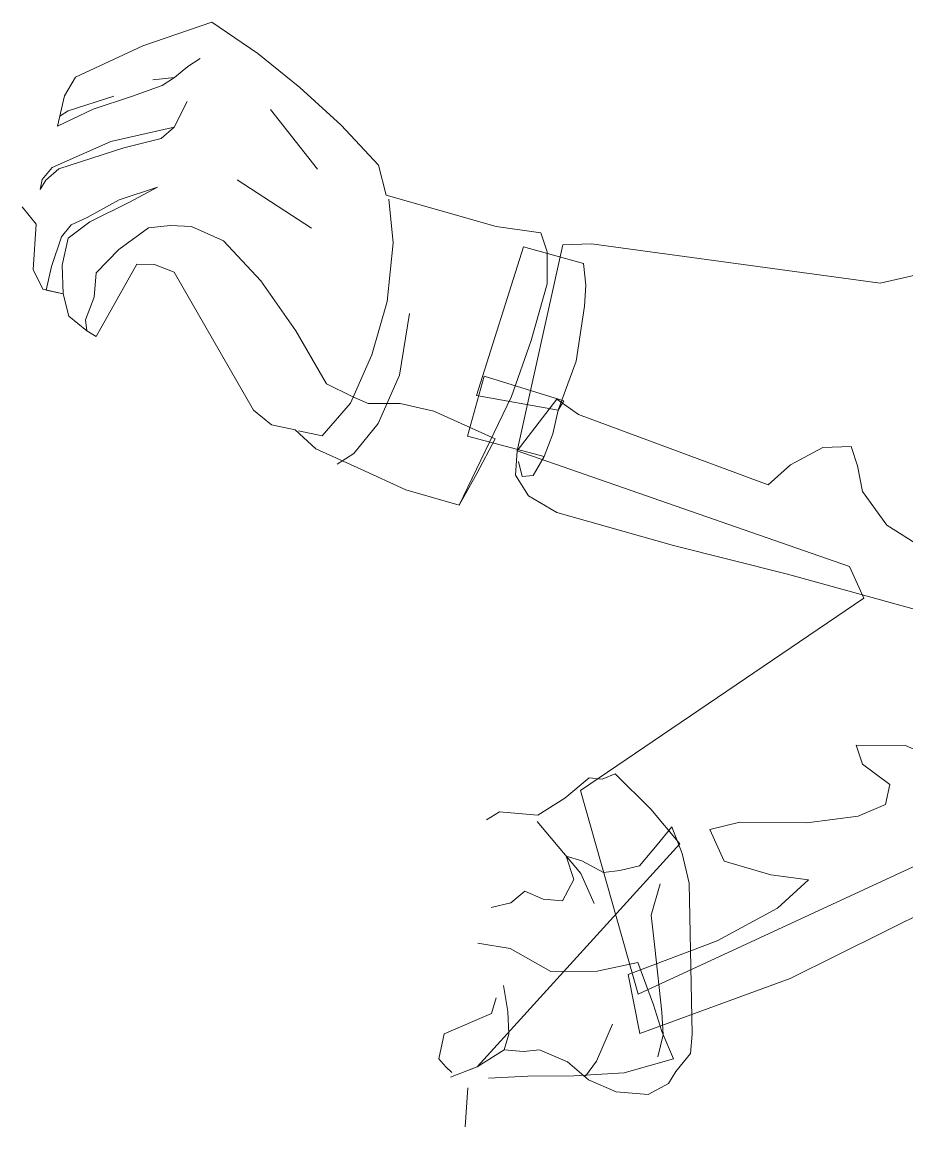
# Model space of a CAD drawing. Header units: millimetres. Extents: x -346728 to 1320345, y -537202 to -385966.
# Drawn here: x 700309 to 702282, y -499175 to -496710 of the extents above; entities that cross this region are included whole.
import ezdxf

# ---------------------------------------------------------------- set-up
doc = ezdxf.new("R2010")
doc.units = ezdxf.units.MM
doc.header["$LTSCALE"] = 100
doc.layers.add('betong', color=7, linetype='Continuous', lineweight=15)
doc.layers.add('MAY', color=2, linetype='Continuous', lineweight=13)

msp = doc.modelspace()

# ---------------------------------------------------------------- linework, layer by layer
at = {"layer": 'betong', "color": 33}
for p, q in [((701250.2, -498967.3, -881.1), (701238.2, -499023.4, -881.1)), ((701238.2, -499023.4, -881.1), (701254.2, -499041.1, -881.1)), ((701254.2, -499041.1, -881.1), (701267.4, -499053.8, -881.1)), ((701297.2, -499175, -881.1), (701303.2, -499088, -881.1))]:
    msp.add_line(p, q, dxfattribs=at)
at = {"layer": 'MAY', "color": 33}
for p, q in [((700731.7, -496709.5, -881.1), (700577.8, -496762.4, -881.1)), ((700834.7, -496779.7, -881.1), (700731.7, -496709.5, -881.1)), ((700577.8, -496762.4, -881.1), (700428.1, -496832.1, -881.1)), ((700928.6, -496855.7, -881.1), (700834.7, -496779.7, -881.1)), ((700649, -496833.5, -881.1), (700678.3, -496808.3, -881.1)), ((700678.3, -496808.3, -881.1), (700705.9, -496790.7, -881.1)), ((700428.1, -496832.1, -881.1), (700403.1, -496873.9, -881.1)), ((700649, -496833.5, -881.1), (700600.5, -496838.6, -881.1)), ((700621.4, -496851.1, -881.1), (700649, -496833.5, -881.1)), ((700552.9, -496875.4, -881.1), (700621.4, -496851.1, -881.1)), ((701020.7, -496939.3, -881.1), (700928.6, -496855.7, -881.1)), ((700403.1, -496873.9, -881.1), (700388.1, -496941.7, -881.1)), ((700513.5, -496874.7, -881.1), (700411.5, -496907.4, -881.1)), ((700467.5, -496904, -881.1), (700552.9, -496875.4, -881.1)), ((700648.3, -496943.9, -881.1), (700676.7, -496887, -881.1)), ((700388.1, -496941.7, -881.1), (700467.5, -496904, -881.1)), ((700411.5, -496907.4, -881.1), (700393.1, -496919.1, -881.1)), ((700862.5, -496904.4, -881.1), (700967.3, -497038.1, -881.1)), ((700393.1, -496919.1, -881.1), (700388.1, -496941.7, -881.1)), ((700648.3, -496943.9, -881.1), (700507, -496975.9, -881.1)), ((700619.1, -496969.1, -881.1), (700648.3, -496943.9, -881.1)), ((701103.7, -497028.7, -881.1), (701020.7, -496939.3, -881.1)), ((700507, -496975.9, -881.1), (700375.6, -497033.8, -881.1)), ((700535.4, -496990.1, -881.1), (700619.1, -496969.1, -881.1)), ((700390.7, -497037.1, -881.1), (700535.4, -496990.1, -881.1)), ((700375.6, -497033.8, -881.1), (700353.9, -497060.6, -881.1)), ((701120.5, -497095.7, -881.1), (701103.7, -497028.7, -881.1)), ((700361.5, -497062.3, -881.1), (700390.7, -497037.1, -881.1)), ((700353.9, -497060.6, -881.1), (700348.9, -497083.2, -881.1)), ((700348.9, -497083.2, -881.1), (700361.5, -497062.3, -881.1)), ((700610.8, -497077.9, -881.1), (700525.5, -497106.4, -881.1)), ((700548.1, -497111.4, -881.1), (700610.8, -497077.9, -881.1)), ((700788.2, -497061.8, -881.1), (700954, -497169.5, -881.1)), ((700525.5, -497106.4, -881.1), (700453.6, -497145.9, -881.1)), ((701365.8, -497165.7, -881.1), (701120.5, -497095.7, -881.1)), ((701126.4, -497104.9, -881.1), (701136.5, -497201.9, -881.1)), ((700308.8, -497121.8, -881.1), (700339.8, -497160.2, -881.1)), ((700459.5, -497155.1, -881.1), (700548.1, -497111.4, -881.1)), ((700411.8, -497191.9, -881.1), (700459.5, -497155.1, -881.1)), ((700453.6, -497145.9, -881.1), (700418.5, -497161.8, -881.1)), ((700339.8, -497160.2, -881.1), (700333.2, -497261.5, -881.1)), ((700418.5, -497161.8, -881.1), (700396.8, -497188.6, -881.1)), ((700590.9, -497168.3, -881.1), (700524.8, -497216.9, -881.1)), ((700639.4, -497163.2, -881.1), (700590.9, -497168.3, -881.1)), ((700686.3, -497165.7, -881.1), (700639.4, -497163.2, -881.1)), ((700758.3, -497197.4, -881.1), (700686.3, -497165.7, -881.1)), ((701465.4, -497179.8, -881.1), (701365.8, -497165.7, -881.1)), ((701479.6, -497222.4, -881.1), (701465.4, -497179.8, -881.1)), ((700396.8, -497188.6, -881.1), (700374.2, -497254.7, -881.1)), ((700398.5, -497252.2, -881.1), (700411.8, -497191.9, -881.1)), ((700841.2, -497286.8, -881.1), (700758.3, -497197.4, -881.1)), ((701136.5, -497201.9, -881.1), (701123.3, -497333.3, -881.1)), ((701514.8, -497206.5, -881.1), (701413.2, -497666, -881.1)), ((701578.4, -497204.7, -881.1), (701514.8, -497206.5, -881.1)), ((702222.8, -497291.8, -881.1), (701578.4, -497204.7, -881.1)), ((700524.8, -497216.9, -881.1), (700473.8, -497268.8, -881.1)), ((701426.9, -497210.8, -881.1), (701321.9, -497543.1, -881.1)), ((701560.8, -497248.3, -881.1), (701426.9, -497210.8, -881.1)), ((701479.7, -497293.6, -881.1), (701479.6, -497222.4, -881.1)), ((700374.2, -497254.7, -881.1), (700362.6, -497307.5, -881.1)), ((700400.3, -497315.8, -881.1), (700398.5, -497252.2, -881.1)), ((700474, -497411.1, -881.1), (700565, -497249.5, -881.1)), ((700474, -497411.1, -881.1), (700565, -497249.5, -881.1)), ((700565, -497249.5, -881.1), (700604.4, -497250.3, -881.1)), ((700565, -497249.5, -881.1), (700604.4, -497250.3, -881.1)), ((700604.4, -497250.3, -881.1), (700647.9, -497267.8, -881.1)), ((700604.4, -497250.3, -881.1), (700647.9, -497267.8, -881.1)), ((701565.9, -497296.8, -881.1), (701560.8, -497248.3, -881.1)), ((702380.9, -497255.7, -881.1), (702222.8, -497291.8, -881.1)), ((700333.2, -497261.5, -881.1), (700355.1, -497305.8, -881.1)), ((700473.8, -497268.8, -881.1), (700469.7, -497323.2, -881.1)), ((700647.9, -497267.8, -881.1), (700824.8, -497575.5, -881.1)), ((700647.9, -497267.8, -881.1), (700824.8, -497575.5, -881.1)), ((700355.1, -497305.8, -881.1), (700400.3, -497315.8, -881.1)), ((700919.2, -497398.8, -881.1), (700841.2, -497286.8, -881.1)), ((701443.9, -497420, -881.1), (701479.7, -497293.6, -881.1)), ((701563.5, -497343.7, -881.1), (701565.9, -497296.8, -881.1)), ((700362.6, -497307.5, -881.1), (700400.3, -497315.8, -881.1)), ((700400.3, -497315.8, -881.1), (700412.9, -497366, -881.1)), ((700469.7, -497323.2, -881.1), (700450.5, -497374.3, -881.1)), ((701123.3, -497333.3, -881.1), (701089.1, -497452.2, -881.1)), ((701544.4, -497465.9, -881.1), (701563.5, -497343.7, -881.1)), ((700412.9, -497366, -881.1), (700453.1, -497398.6, -881.1)), ((700450.5, -497374.3, -881.1), (700453.1, -497398.6, -881.1)), ((701172.7, -497360, -881.1), (701150.3, -497497.3, -881.1)), ((700453.1, -497398.6, -881.1), (700474, -497411.1, -881.1)), ((700453.1, -497398.6, -881.1), (700474, -497411.1, -881.1)), ((700987.9, -497516.8, -881.1), (700919.2, -497398.8, -881.1)), ((701400.5, -497544.7, -881.1), (701443.9, -497420, -881.1)), ((701089.1, -497452.2, -881.1), (701041.5, -497560.2, -881.1)), ((701504.3, -497575.5, -881.1), (701544.4, -497465.9, -881.1)), ((701150.3, -497497.3, -881.1), (701102.7, -497605.3, -881.1)), ((701339.4, -497499.6, -881.1), (701301.9, -497633.5, -881.1)), ((701516.9, -497554.6, -881.1), (701339.4, -497499.6, -881.1)), ((701044.9, -497545.1, -881.1), (700987.9, -497516.8, -881.1)), ((701080.9, -497561, -881.1), (701044.9, -497545.1, -881.1)), ((701283.7, -497787.5, -881.1), (701400.5, -497544.7, -881.1)), ((701321.9, -497543.1, -881.1), (701504.3, -497575.5, -881.1)), ((701501.8, -497551.3, -881.1), (701413.2, -497666, -881.1)), ((701549.5, -497585.5, -881.1), (701501.8, -497551.3, -881.1)), ((700824.8, -497575.5, -881.1), (700865, -497608.1, -881.1)), ((700824.8, -497575.5, -881.1), (700865, -497608.1, -881.1)), ((701041.5, -497560.2, -881.1), (700978, -497633.1, -881.1)), ((701152, -497560.9, -881.1), (701080.9, -497561, -881.1)), ((701227.3, -497577.5, -881.1), (701152, -497560.9, -881.1)), ((701363.8, -497639.3, -881.1), (701227.3, -497577.5, -881.1)), ((701492.7, -497628.3, -881.1), (701504.3, -497575.5, -881.1)), ((701504.3, -497575.5, -881.1), (701516.9, -497554.6, -881.1)), ((701973.1, -497742.3, -881.1), (701549.5, -497585.5, -881.1)), ((700865, -497608.1, -881.1), (700917.8, -497619.8, -881.1)), ((700865, -497608.1, -881.1), (700917.8, -497619.8, -881.1)), ((700917.8, -497619.8, -881.1), (700963.8, -497661.5, -881.1)), ((700917.8, -497619.8, -881.1), (700963.8, -497661.5, -881.1)), ((700978, -497633.1, -881.1), (700925.3, -497621.4, -881.1)), ((701102.7, -497605.3, -881.1), (701048.4, -497672.3, -881.1)), ((701301.9, -497633.5, -881.1), (701473.5, -497679.3, -881.1)), ((701322.9, -497717.2, -881.1), (701363.8, -497639.3, -881.1)), ((701473.5, -497679.3, -881.1), (701492.7, -497628.3, -881.1)), ((700963.8, -497661.5, -881.1), (701064.3, -497707.5, -881.1)), ((700963.8, -497661.5, -881.1), (701064.3, -497707.5, -881.1)), ((701048.4, -497672.3, -881.1), (701011.6, -497695.8, -881.1)), ((701413.2, -497666, -881.1), (701409.1, -497720.4, -881.1)), ((701413.2, -497666, -881.1), (702154.1, -497924.5, -881.1)), ((702094.4, -497658.5, -881.1), (702022.5, -497697.9, -881.1)), ((702158, -497656.8, -881.1), (702094.4, -497658.5, -881.1)), ((702172.3, -497699.4, -881.1), (702158, -497656.8, -881.1)), ((701415.8, -497690.3, -881.1), (701424.2, -497723.8, -881.1)), ((701448.4, -497721.2, -881.1), (701473.5, -497679.3, -881.1)), ((702022.5, -497697.9, -881.1), (701973.1, -497742.3, -881.1)), ((702183.2, -497757.1, -881.1), (702172.3, -497699.4, -881.1)), ((701064.3, -497707.5, -881.1), (701164.8, -497753.4, -881.1)), ((701064.3, -497707.5, -881.1), (701164.8, -497753.4, -881.1)), ((701283.7, -497787.5, -881.1), (701322.9, -497717.2, -881.1)), ((701409.1, -497720.4, -881.1), (701438.4, -497766.4, -881.1)), ((701424.2, -497723.8, -881.1), (701448.4, -497721.2, -881.1)), ((701164.8, -497753.4, -881.1), (701283.7, -497787.5, -881.1)), ((701164.8, -497753.4, -881.1), (701283.7, -497787.5, -881.1)), ((701438.4, -497766.4, -881.1), (701501.3, -497804, -881.1)), ((702237.7, -497832.4, -881.1), (702183.2, -497757.1, -881.1)), ((701501.3, -497804, -881.1), (701761.6, -497877.3, -881.1)), ((702313.9, -497880.8, -881.1), (702237.7, -497832.4, -881.1)), ((701761.6, -497877.3, -881.1), (702016.1, -497941.4, -881.1)), ((702016.1, -497941.4, -881.1), (702581.9, -498098.1, -881.1)), ((702154.1, -497924.5, -881.1), (702186, -497994.8, -881.1)), ((702186, -497994.8, -881.1), (701553.9, -498424, -881.1)), ((702279.3, -498323.6, -881.1), (702168.8, -498322.8, -881.1)), ((702168.8, -498322.8, -881.1), (702183.1, -498365.5, -881.1)), ((702379.8, -498369.5, -881.1), (702279.3, -498323.6, -881.1)), ((702183.1, -498365.5, -881.1), (702244.2, -498410.6, -881.1)), ((701631.9, -498387.1, -881.1), (701602.2, -498398.8, -881.1)), ((701710.9, -498465.7, -881.1), (701631.9, -498387.1, -881.1)), ((701573.7, -498396.3, -881.1), (701519.6, -498441.7, -881.1)), ((701602.2, -498398.8, -881.1), (701573.7, -498396.3, -881.1)), ((702244.2, -498410.6, -881.1), (702234.3, -498455.8, -881.1)), ((701553.9, -498424, -881.1), (701682.5, -498879.1, -881.1)), ((701519.6, -498441.7, -881.1), (701458.9, -498479.4, -881.1)), ((702234.3, -498455.8, -881.1), (702173.2, -498481.8, -881.1)), ((701373.6, -498471.9, -881.1), (701344.6, -498489.9, -881.1)), ((701416.3, -498475.6, -881.1), (701373.6, -498471.9, -881.1)), ((701458.9, -498479.4, -881.1), (701416.3, -498475.6, -881.1)), ((701682.5, -498879.1, -881.1), (702536.4, -498483.1, -881.1)), ((701775.8, -498543.1, -881.1), (701710.9, -498465.7, -881.1)), ((702173.2, -498481.8, -881.1), (702059.4, -498496.2, -881.1)), ((701457.7, -498493.6, -881.1), (701477.1, -498516.8, -881.1)), ((701757.6, -498505.6, -881.1), (701725.4, -498545.8, -881.1)), ((701781.1, -498565, -881.1), (701757.6, -498505.6, -881.1)), ((701909.6, -498494.7, -881.1), (701842.7, -498511.5, -881.1)), ((701842.7, -498511.5, -881.1), (701874.6, -498581.8, -881.1)), ((702059.4, -498496.2, -881.1), (701909.6, -498494.7, -881.1)), ((701477.1, -498516.8, -881.1), (701516.1, -498563.2, -881.1)), ((701323.6, -499040.8, -881.1), (701775.8, -498543.1, -881.1)), ((701516.1, -498563.2, -881.1), (701555, -498609.7, -881.1)), ((701725.4, -498545.8, -881.1), (701685.5, -498592.4, -881.1)), ((701557.5, -498581.2, -881.1), (701522.5, -498571, -881.1)), ((701522.5, -498571, -881.1), (701539.5, -498622.6, -881.1)), ((701605.4, -498606.9, -881.1), (701557.5, -498581.2, -881.1)), ((701796.8, -498630.9, -881.1), (701781.1, -498565, -881.1)), ((701874.6, -498581.8, -881.1), (701978.4, -498612.6, -881.1)), ((701555, -498609.7, -881.1), (701584.9, -498676.8, -881.1)), ((701641.6, -498602.9, -881.1), (701605.4, -498606.9, -881.1)), ((701685.5, -498592.4, -881.1), (701641.6, -498602.9, -881.1)), ((701978.4, -498612.6, -881.1), (702062.9, -498623.4, -881.1)), ((701539.5, -498622.6, -881.1), (701513.8, -498670.5, -881.1)), ((701732.1, -498632.4, -881.1), (701711.7, -498702.2, -881.1)), ((701803, -498968.2, -881.1), (701796.8, -498630.9, -881.1)), ((702062.9, -498623.4, -881.1), (701993.5, -498687.1, -881.1)), ((701429.7, -498648.8, -881.1), (701398.8, -498674.8, -881.1)), ((701471.1, -498666.8, -881.1), (701429.7, -498648.8, -881.1)), ((701398.8, -498674.8, -881.1), (701354.9, -498685.2, -881.1)), ((701513.8, -498670.5, -881.1), (701471.1, -498666.8, -881.1)), ((701993.5, -498687.1, -881.1), (701858.9, -498760, -881.1)), ((702022.2, -498843.5, -881.1), (702341.6, -498685, -881.1)), ((701711.7, -498702.2, -881.1), (701719.7, -498774.6, -881.1)), ((701858.9, -498760, -881.1), (701660.7, -498834.8, -881.1)), ((701397, -498776.5, -881.1), (701325.6, -498765.1, -881.1)), ((701488.3, -498828.3, -881.1), (701397, -498776.5, -881.1)), ((701719.7, -498774.6, -881.1), (701735.6, -498919.3, -881.1)), ((701682.4, -498808, -881.1), (701591.2, -498827.3, -881.1)), ((701716.8, -498902.5, -881.1), (701682.4, -498808, -881.1)), ((701591.2, -498827.3, -881.1), (701488.3, -498828.3, -881.1)), ((701660.7, -498834.8, -881.1), (701686.8, -498966.9, -881.1)), ((701391.8, -498917.8, -881.1), (701382.5, -498859.7, -881.1)), ((701686.8, -498966.9, -881.1), (702022.2, -498843.5, -881.1)), ((701355.6, -498921.8, -881.1), (701365.8, -498886.9, -881.1)), ((701735.3, -498961.9, -881.1), (701716.8, -498902.5, -881.1)), ((701250.2, -498967.3, -881.1), (701355.6, -498921.8, -881.1)), ((701394.5, -498968.2, -881.1), (701391.8, -498917.8, -881.1)), ((701735.6, -498919.3, -881.1), (701738.3, -498969.7, -881.1)), ((701589.9, -499028.4, -881.1), (701625.8, -498945.5, -881.1)), ((701384.3, -499003.1, -881.1), (701394.5, -498968.2, -881.1)), ((701738.3, -498969.7, -881.1), (701726.9, -499018.9, -881.1)), ((701761.3, -499022.9, -881.1), (701735.3, -498961.9, -881.1)), ((701799.2, -499010.9, -881.1), (701803, -498968.2, -881.1)), ((701323.6, -499040.8, -881.1), (701384.3, -499003.1, -881.1)), ((701384.3, -499003.1, -881.1), (701426.9, -499006.9, -881.1)), ((701426.9, -499006.9, -881.1), (701463.1, -499002.9, -881.1)), ((701463.1, -499002.9, -881.1), (701525.2, -499029.8, -881.1)), ((701525.2, -499029.8, -881.1), (701571.9, -499069.8, -881.1)), ((701565.4, -499062, -881.1), (701589.9, -499028.4, -881.1)), ((701651.7, -499054, -881.1), (701761.3, -499022.9, -881.1)), ((701767, -499051.1, -881.1), (701799.2, -499010.9, -881.1)), ((701264.2, -499064.3, -881.1), (701323.6, -499040.8, -881.1)), ((701306, -499047.8, -881.1), (701323.6, -499040.8, -881.1)), ((701539.6, -499060.8, -881.1), (701651.7, -499054, -881.1)), ((701750.3, -499078.3, -881.1), (701767, -499051.1, -881.1)), ((701348.8, -499066.1, -881.1), (701436.7, -499061.8, -881.1)), ((701436.7, -499061.8, -881.1), (701539.6, -499060.8, -881.1)), ((701571.9, -499069.8, -881.1), (701634, -499096.7, -881.1)), ((701705.1, -499103, -881.1), (701750.3, -499078.3, -881.1)), ((701634, -499096.7, -881.1), (701705.1, -499103, -881.1))]:
    msp.add_line(p, q, dxfattribs=at)

doc.saveas('drawing.dxf')
